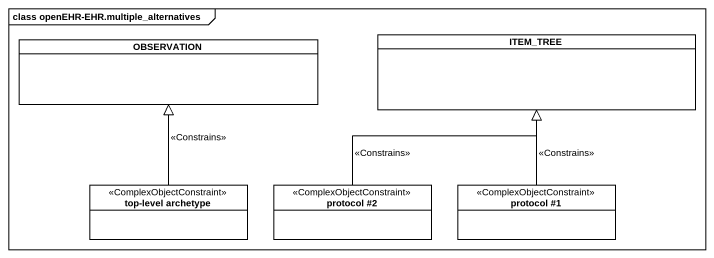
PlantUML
@startuml
mainframe class openEHR-EHR.multiple_alternatives
hide circle
hide empty members
class OBSERVATION
class ITEM_TREE
class "top-level archetype" as top_level_archetype <<ComplexObjectConstraint>>
class "protocol #2" as protocol_2 <<ComplexObjectConstraint>>
class "protocol #1" as protocol_1 <<ComplexObjectConstraint>>
top_level_archetype -up-|> OBSERVATION : <<Constrains>>
protocol_2 -up-|> ITEM_TREE : <<Constrains>>
protocol_1 -up-|> ITEM_TREE : <<Constrains>>
@enduml
